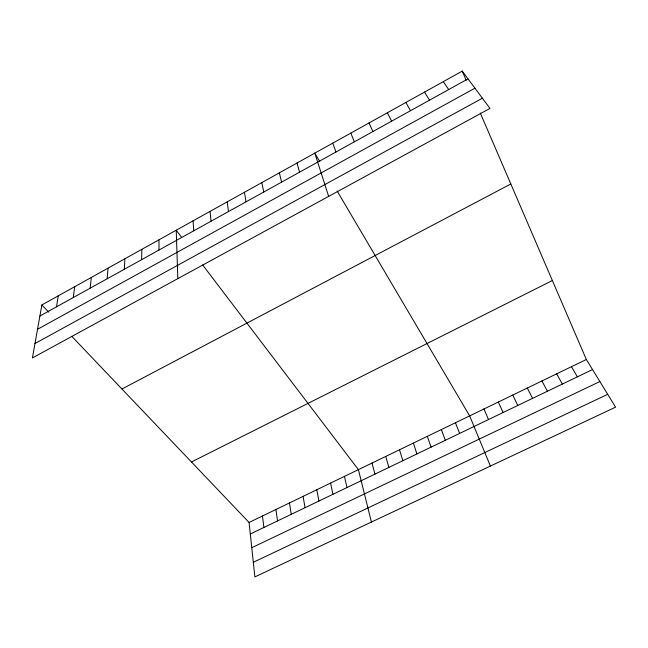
<?xml version="1.0" encoding="UTF-8"?>
<svg xmlns="http://www.w3.org/2000/svg" width="648" height="648" viewBox="0 0 648 648"><rect width="100%" height="100%" fill="white"/><g stroke="black" fill="none" stroke-linecap="round" stroke-linejoin="round"><path stroke-width="0.97" d="M141.596 259.686L141.863 249.334M124.311 269.26L124.878 258.779M107.171 278.762L108.03 268.159M90.153 288.182L91.303 277.457M73.273 297.537L74.698 286.691M56.522 306.82L58.231 295.861M41.877 304.957L32.4 357.939L489.977 108.419L462.251 71.102L41.877 304.957L48.73 312.142M39.901 316.03L468.01 78.853M37.527 329.289L474.927 88.168M34.976 343.529L482.395 98.213M121.954 389.011L510.827 183.983M191.46 461.984L552.363 280.519M249.075 522.466L586.351 359.502L615.6 407.147L254.875 576.898L249.075 522.466L71.734 336.296M250.306 534.001L592.523 369.562M251.764 547.706L599.878 381.542M253.319 562.286L607.719 394.308M181.675 237.387L176.224 230.218L177.836 278.632M202.622 264.911L358.401 469.638L371.434 522.053M443.305 81.64L448.683 89.554M424.513 92.089L429.519 100.173M319.715 161.457L314.807 153.122L328.649 196.393M337.146 191.03L469.654 415.886L490.406 466.058M571.455 366.703L577.392 376.836M405.867 102.465L410.508 110.711M556.64 373.856L562.359 384.062M541.922 380.967L547.414 391.238M387.366 112.752L391.643 121.16M527.294 388.039L532.559 398.382M512.754 395.061L517.793 405.47M498.304 402.044L503.123 412.525M369.012 122.966L372.932 131.52M483.935 408.985L488.535 419.531M462.251 71.102L466.212 80.312M480.265 112.963L586.351 359.502M350.803 133.099L354.375 141.807M455.455 422.747L459.635 433.423M441.345 429.567L445.314 440.3M332.74 143.151L335.956 152.005M427.315 436.347L431.074 447.144M413.367 443.078L416.923 453.94M399.508 449.777L402.854 460.696M385.722 456.443L388.873 467.419M297.019 163.021L299.562 172.174M372.017 463.061L374.973 474.101M279.361 172.838L281.58 182.137M344.444 476.385L347.004 487.539M330.577 483.084L332.942 494.294M261.841 182.59L263.736 192.019M316.791 489.742L318.962 501.009M303.086 496.368L305.062 507.692M244.458 192.262L246.029 201.828M289.462 502.945L291.252 514.326M275.918 509.49L277.522 520.927M227.205 201.86L228.461 211.564M262.456 515.994L263.874 527.48M210.082 211.386L211.029 221.219M193.088 220.838L193.728 230.801M158.971 239.817L159.003 250.039"/></g></svg>
